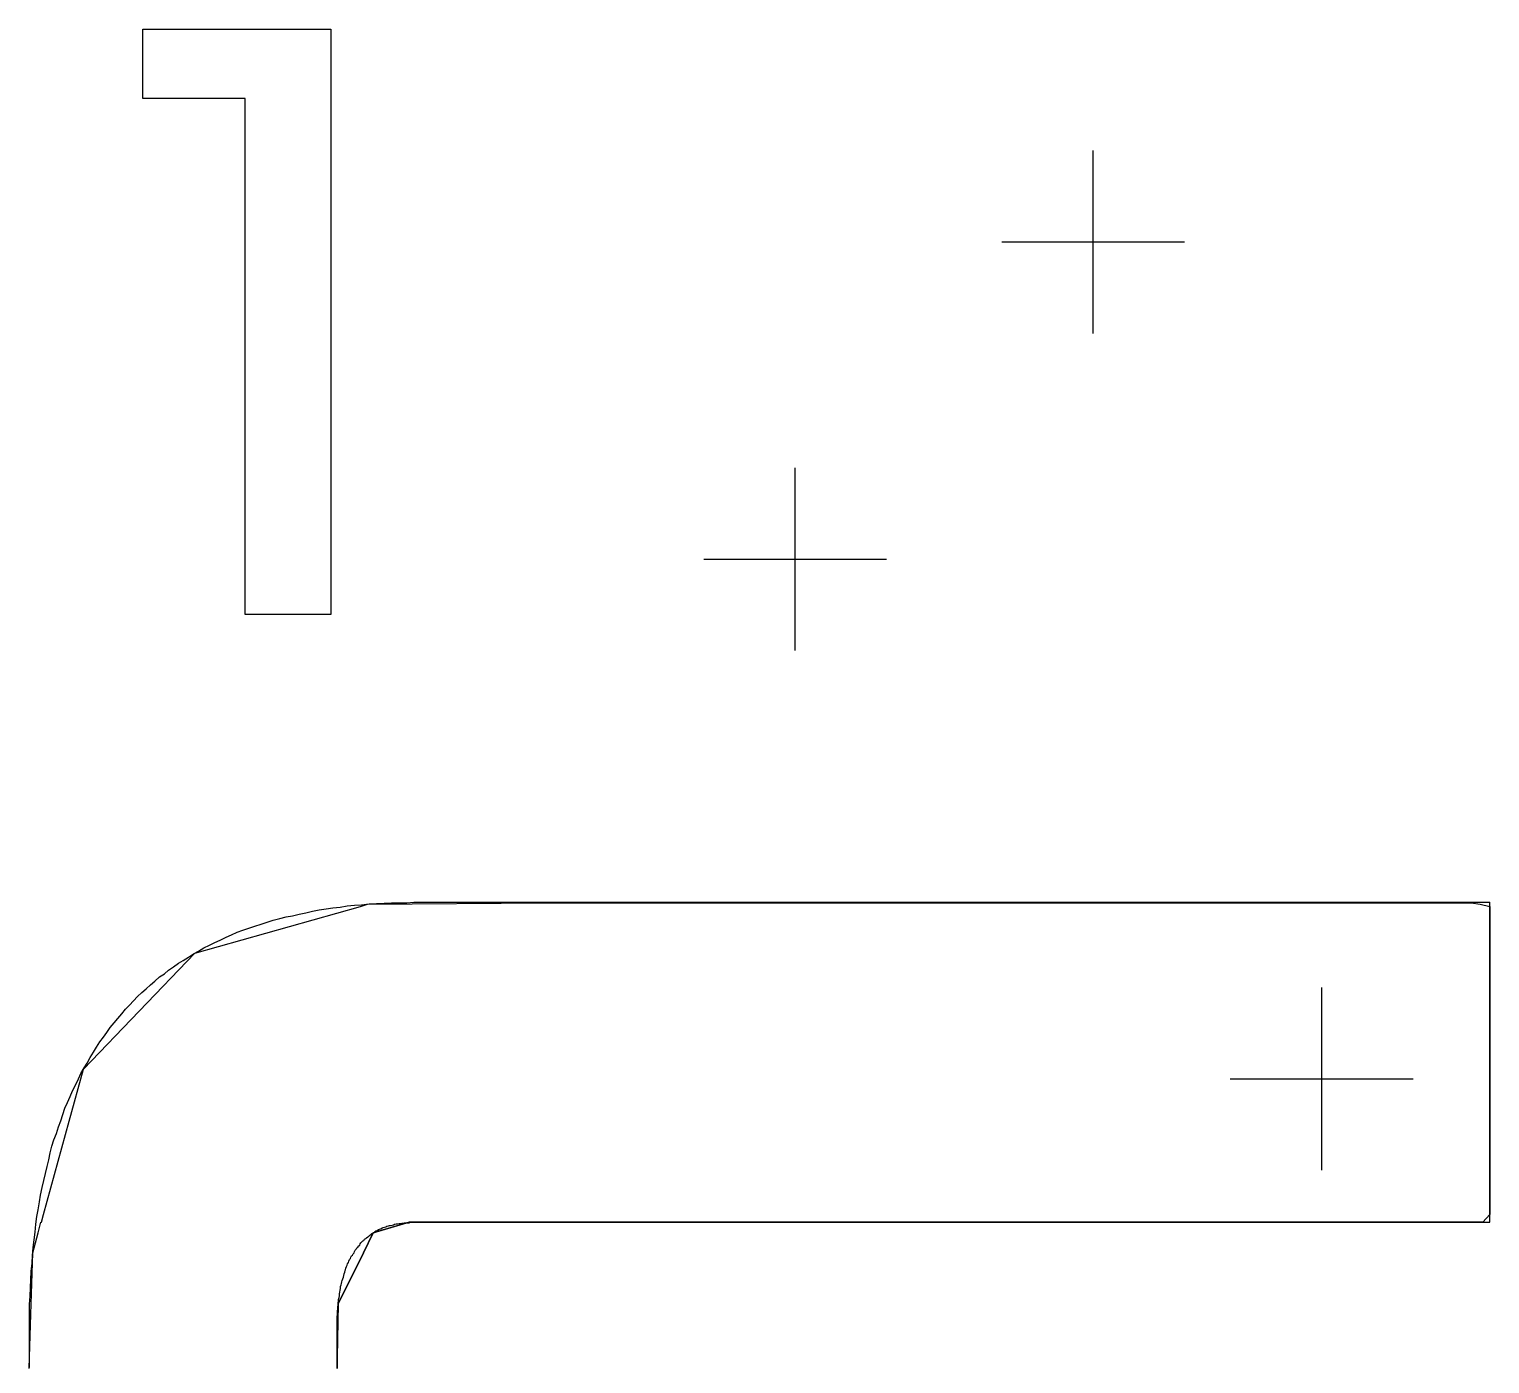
# Model space of a CAD drawing. Extents: x -69.4 to 29.6, y -21.9 to 37.7.
# Drawn here: x -39.63 to -36.033, y 20.773 to 24.059 of the extents above; entities that cross this region are included whole.
import ezdxf

# ---------------------------------------------------------------- set-up
doc = ezdxf.new("R2010")
doc.units = 0
doc.layers.add('gg1', color=1, linetype='CONTINUOUS')
doc.layers.add('gto', color=5, linetype='CONTINUOUS')

msp = doc.modelspace()

# ---------------------------------------------------------------- linework, layer by layer
at = {"layer": 'gg1', "color": 1}
for points in [[(-37.010074, 23.310047), (-37.010074, 23.760048)], [(-37.235074, 23.535047), (-36.785074, 23.535047)], [(-37.744075, 22.529045), (-37.744075, 22.979046)], [(-37.969076, 22.754046), (-37.519075, 22.754046)], [(-36.447073, 21.249042), (-36.447073, 21.699043)], [(-36.672073, 21.474043), (-36.222072, 21.474043)]]:
    msp.add_lwpolyline(points, dxfattribs=at)
at = {"layer": 'gto', "color": 5}
for points in [[(-38.887078, 22.618045), (-39.098078, 22.618045), (-39.098078, 23.888048), (-39.350079, 23.888048), (-39.350079, 24.059048), (-38.887078, 24.059048), (-38.887078, 22.618045)], [(-39.630079, 20.761042), (-39.629079, 20.789042), (-39.625079, 20.920042), (-39.621079, 21.046042), (-39.608079, 21.095042), (-39.601079, 21.121042), (-39.600079, 21.121042), (-39.595079, 21.140042), (-39.532079, 21.370043), (-39.496079, 21.498043), (-39.222078, 21.784044), (-38.814078, 21.899044), (-38.797078, 21.904044), (-38.358077, 21.908044), (-36.079072, 21.908044), (-36.057072, 21.904044)], [(-38.872078, 20.772042), (-38.872078, 20.782042), (-38.872078, 20.789042), (-38.872078, 20.798042), (-38.872078, 20.806042), (-38.872078, 20.813042), (-38.872078, 20.820042), (-38.872078, 20.826042), (-38.872078, 20.832042), (-38.872078, 20.837042), (-38.872078, 20.842042), (-38.872078, 20.846042), (-38.872078, 20.850042), (-38.872078, 20.853042), (-38.872078, 20.855042), (-38.872078, 20.857042), (-38.872078, 20.858042), (-38.872078, 20.858042), (-38.872078, 20.862042), (-38.872078, 20.868042), (-38.872078, 20.873042), (-38.872078, 20.878042), (-38.872078, 20.884042), (-38.872078, 20.889042), (-38.871078, 20.894042), (-38.871078, 20.898042), (-38.871078, 20.903042), (-38.870078, 20.908042), (-38.870078, 20.913042), (-38.869078, 20.918042), (-38.869078, 20.923042), (-38.868078, 20.927042), (-38.868078, 20.931042), (-38.867078, 20.936042), (-38.866078, 20.940042), (-38.866078, 20.945042), (-38.865078, 20.949042), (-38.864078, 20.954042), (-38.863078, 20.958042), (-38.863078, 20.963042), (-38.862078, 20.967042), (-38.861078, 20.970042), (-38.860078, 20.974042), (-38.859078, 20.978042), (-38.858078, 20.982042), (-38.856078, 20.986042), (-38.855078, 20.990042), (-38.854078, 20.994042), (-38.853078, 20.998042), (-38.852078, 21.002042), (-38.851078, 21.004042), (-38.850078, 21.008042), (-38.849078, 21.012042), (-38.847078, 21.015042), (-38.846078, 21.019042), (-38.844078, 21.022042), (-38.843078, 21.025042), (-38.841078, 21.029042), (-38.839078, 21.032042), (-38.838078, 21.035042), (-38.836078, 21.038042), (-38.834078, 21.040042), (-38.832078, 21.043042), (-38.830078, 21.046042), (-38.829078, 21.049042), (-38.827078, 21.052042), (-38.825078, 21.055042), (-38.823078, 21.058042), (-38.821078, 21.060042), (-38.818078, 21.063042), (-38.816078, 21.065042), (-38.815078, 21.068042), (-38.813078, 21.070042), (-38.811078, 21.073042), (-38.808078, 21.075042), (-38.806078, 21.076042), (-38.804078, 21.079042), (-38.801078, 21.081042), (-38.799078, 21.083042), (-38.796078, 21.085042), (-38.794078, 21.087042), (-38.791078, 21.089042), (-38.789078, 21.091042), (-38.786078, 21.093042), (-38.783078, 21.095042), (-38.780078, 21.096042), (-38.779078, 21.098042), (-38.776078, 21.100042), (-38.773078, 21.101042), (-38.770078, 21.103042), (-38.767078, 21.104042), (-38.764078, 21.105042), (-38.761078, 21.107042), (-38.758078, 21.108042), (-38.755078, 21.109042), (-38.752078, 21.110042), (-38.749077, 21.111042), (-38.745077, 21.112042), (-38.743077, 21.113042), (-38.740077, 21.113042), (-38.736077, 21.114042), (-38.733077, 21.115042), (-38.730077, 21.116042), (-38.726077, 21.117042), (-38.723077, 21.117042), (-38.719077, 21.118042), (-38.716077, 21.118042), (-38.712077, 21.119042), (-38.708077, 21.119042), (-38.706077, 21.120042), (-38.702077, 21.120042), (-38.698077, 21.120042), (-38.694077, 21.120042), (-38.690077, 21.121042), (-38.686077, 21.121042), (-38.683077, 21.121042), (-38.682077, 21.121042), (-38.679077, 21.121042), (-38.675077, 21.121042), (-38.670077, 21.121042), (-38.662077, 21.121042), (-38.654077, 21.121042), (-38.643077, 21.121042), (-38.632077, 21.121042), (-38.619077, 21.121042), (-38.604077, 21.121042), (-38.589077, 21.121042), (-38.571077, 21.121042), (-38.554077, 21.121042), (-38.534077, 21.121042), (-38.514077, 21.121042), (-38.491077, 21.121042), (-38.469077, 21.121042), (-38.445077, 21.121042), (-38.419077, 21.121042), (-38.394077, 21.121042), (-38.367077, 21.121042), (-38.339077, 21.121042), (-38.309077, 21.121042), (-38.280077, 21.121042), (-38.249076, 21.121042), (-38.218076, 21.121042), (-38.186076, 21.121042), (-38.153076, 21.121042), (-38.120076, 21.121042), (-38.085076, 21.121042), (-38.050076, 21.121042), (-38.015076, 21.121042), (-37.979076, 21.121042), (-37.942076, 21.121042), (-37.905076, 21.121042), (-37.867076, 21.121042), (-37.829076, 21.121042), (-37.790076, 21.121042), (-37.751076, 21.121042), (-37.712075, 21.121042), (-37.673075, 21.121042), (-37.633075, 21.121042), (-37.593075, 21.121042), (-37.552075, 21.121042), (-37.512075, 21.121042), (-37.472075, 21.121042), (-37.432075, 21.121042), (-37.391075, 21.121042), (-37.350075, 21.121042), (-37.309075, 21.121042), (-37.268075, 21.121042), (-37.228074, 21.121042), (-37.187074, 21.121042), (-37.147074, 21.121042), (-37.108074, 21.121042), (-37.068074, 21.121042), (-37.028074, 21.121042), (-36.988074, 21.121042), (-36.949074, 21.121042), (-36.910074, 21.121042), (-36.872074, 21.121042), (-36.834074, 21.121042), (-36.796074, 21.121042), (-36.759074, 21.121042), (-36.723073, 21.121042), (-36.687073, 21.121042), (-36.652073, 21.121042), (-36.617073, 21.121042), (-36.583073, 21.121042), (-36.550073, 21.121042), (-36.517073, 21.121042), (-36.485073, 21.121042), (-36.454073, 21.121042), (-36.423073, 21.121042), (-36.394073, 21.121042), (-36.366073, 21.121042), (-36.338073, 21.121042), (-36.312073, 21.121042), (-36.286073, 21.121042), (-36.261073, 21.121042), (-36.238072, 21.121042), (-36.215072, 21.121042), (-36.194072, 21.121042), (-36.173072, 21.121042), (-36.155072, 21.121042), (-36.137072, 21.121042), (-36.121072, 21.121042), (-36.105072, 21.121042), (-36.092072, 21.121042), (-36.079072, 21.121042), (-36.068072, 21.121042), (-36.058072, 21.121042), (-36.051072, 21.121042), (-36.044072, 21.121042), (-36.039072, 21.121042), (-36.035072, 21.121042), (-36.033072, 21.121042), (-36.033072, 21.122042), (-36.033072, 21.123042), (-36.033072, 21.125042), (-36.033072, 21.128042), (-36.033072, 21.130042), (-36.033072, 21.134042), (-36.033072, 21.137042), (-36.033072, 21.141042), (-36.033072, 21.146042), (-36.033072, 21.150042), (-36.033072, 21.155042), (-36.033072, 21.161042), (-36.033072, 21.167042), (-36.033072, 21.173042), (-36.033072, 21.180042), (-36.033072, 21.186042), (-36.033072, 21.193042), (-36.033072, 21.201042), (-36.033072, 21.209042), (-36.033072, 21.217042), (-36.033072, 21.225042), (-36.033072, 21.234042), (-36.033072, 21.243042), (-36.033072, 21.253043), (-36.033072, 21.261043), (-36.033072, 21.271043), (-36.033072, 21.281043), (-36.033072, 21.292043), (-36.033072, 21.301043), (-36.033072, 21.312043), (-36.033072, 21.323043), (-36.033072, 21.333043), (-36.033072, 21.344043), (-36.033072, 21.355043), (-36.033072, 21.366043), (-36.033072, 21.378043), (-36.033072, 21.389043), (-36.033072, 21.401043), (-36.033072, 21.412043), (-36.033072, 21.424043), (-36.033072, 21.437043), (-36.033072, 21.448043), (-36.033072, 21.460043), (-36.033072, 21.472043), (-36.033072, 21.484043), (-36.033072, 21.496043), (-36.033072, 21.509043), (-36.033072, 21.520043), (-36.033072, 21.532043), (-36.033072, 21.545043), (-36.033072, 21.556043), (-36.033072, 21.568043), (-36.033072, 21.581043), (-36.033072, 21.592043), (-36.033072, 21.604043), (-36.033072, 21.616043), (-36.033072, 21.627043), (-36.033072, 21.639043), (-36.033072, 21.651043), (-36.033072, 21.662043), (-36.033072, 21.673043), (-36.033072, 21.685043), (-36.033072, 21.695043), (-36.033072, 21.706043), (-36.033072, 21.717043), (-36.033072, 21.728043), (-36.033072, 21.737043), (-36.033072, 21.747043), (-36.033072, 21.758044), (-36.033072, 21.766044), (-36.033072, 21.776044), (-36.033072, 21.786044), (-36.033072, 21.795044), (-36.033072, 21.803044), (-36.033072, 21.811044), (-36.033072, 21.820044), (-36.033072, 21.828044), (-36.033072, 21.835044), (-36.033072, 21.842044), (-36.033072, 21.849044), (-36.033072, 21.856044), (-36.033072, 21.862044), (-36.033072, 21.868044), (-36.033072, 21.874044), (-36.033072, 21.878044), (-36.033072, 21.883044), (-36.033072, 21.888044), (-36.033072, 21.892044), (-36.033072, 21.895044), (-36.033072, 21.899044), (-36.033072, 21.901044), (-36.033072, 21.904044), (-36.033072, 21.906044), (-36.033072, 21.907044), (-36.033072, 21.908044), (-36.033072, 21.909044)], [(-38.797078, 21.904044), (-38.358077, 21.908044)], [(-38.793078, 21.905044), (-38.775078, 21.906044)], [(-38.775078, 21.906044), (-38.756078, 21.907044)], [(-38.756078, 21.907044), (-38.738077, 21.908044)], [(-38.738077, 21.908044), (-38.719077, 21.908044)], [(-38.719077, 21.908044), (-38.700077, 21.908044)], [(-38.700077, 21.908044), (-38.683077, 21.909044)], [(-38.683077, 21.909044), (-38.682077, 21.909044)], [(-38.682077, 21.909044), (-38.679077, 21.909044)], [(-38.679077, 21.909044), (-38.674077, 21.909044)], [(-38.674077, 21.909044), (-38.670077, 21.909044)], [(-38.670077, 21.909044), (-38.662077, 21.909044)], [(-38.662077, 21.909044), (-38.653077, 21.909044)], [(-38.653077, 21.909044), (-38.642077, 21.909044)], [(-38.642077, 21.909044), (-38.631077, 21.909044)], [(-38.631077, 21.909044), (-38.618077, 21.909044)], [(-38.618077, 21.909044), (-38.603077, 21.909044)], [(-38.603077, 21.909044), (-38.588077, 21.909044)], [(-38.588077, 21.909044), (-38.570077, 21.909044)], [(-38.570077, 21.909044), (-38.553077, 21.909044)], [(-38.553077, 21.909044), (-38.533077, 21.909044)], [(-38.533077, 21.909044), (-38.512077, 21.909044)], [(-38.512077, 21.909044), (-38.490077, 21.909044)], [(-38.490077, 21.909044), (-38.467077, 21.909044)], [(-38.467077, 21.909044), (-38.444077, 21.909044)], [(-38.444077, 21.909044), (-38.418077, 21.909044)], [(-38.418077, 21.909044), (-38.392077, 21.909044)], [(-38.392077, 21.909044), (-38.365077, 21.909044)], [(-38.365077, 21.909044), (-38.337077, 21.909044)], [(-38.337077, 21.909044), (-38.308077, 21.909044)], [(-38.308077, 21.909044), (-38.278077, 21.909044)], [(-38.278077, 21.909044), (-38.248076, 21.909044)], [(-38.248076, 21.909044), (-38.216076, 21.909044)], [(-38.216076, 21.909044), (-38.184076, 21.909044)], [(-38.184076, 21.909044), (-38.151076, 21.909044)], [(-38.151076, 21.909044), (-38.118076, 21.909044)], [(-38.118076, 21.909044), (-38.083076, 21.909044)], [(-38.083076, 21.909044), (-38.048076, 21.909044)], [(-38.048076, 21.909044), (-38.013076, 21.909044)], [(-38.013076, 21.909044), (-37.977076, 21.909044)], [(-37.977076, 21.909044), (-37.940076, 21.909044)], [(-37.940076, 21.909044), (-37.903076, 21.909044)], [(-37.903076, 21.909044), (-37.865076, 21.909044)], [(-37.865076, 21.909044), (-37.827076, 21.909044)], [(-37.827076, 21.909044), (-37.788076, 21.909044)], [(-37.788076, 21.909044), (-37.749075, 21.909044)], [(-37.749075, 21.909044), (-37.710075, 21.909044)], [(-37.710075, 21.909044), (-37.670075, 21.909044)], [(-37.670075, 21.909044), (-37.630075, 21.909044)], [(-37.630075, 21.909044), (-37.590075, 21.909044)], [(-37.590075, 21.909044), (-37.550075, 21.909044)], [(-37.550075, 21.909044), (-37.510075, 21.909044)], [(-37.510075, 21.909044), (-37.470075, 21.909044)], [(-37.470075, 21.909044), (-37.429075, 21.909044)], [(-37.429075, 21.909044), (-37.388075, 21.909044)], [(-37.388075, 21.909044), (-37.348075, 21.909044)], [(-37.348075, 21.909044), (-37.307075, 21.909044)], [(-37.307075, 21.909044), (-37.266075, 21.909044)], [(-37.266075, 21.909044), (-37.225074, 21.909044)], [(-37.225074, 21.909044), (-37.185074, 21.909044)], [(-37.185074, 21.909044), (-37.145074, 21.909044)], [(-37.145074, 21.909044), (-37.105074, 21.909044)], [(-37.105074, 21.909044), (-37.065074, 21.909044)], [(-37.065074, 21.909044), (-37.026074, 21.909044)], [(-37.026074, 21.909044), (-36.986074, 21.909044)], [(-36.986074, 21.909044), (-36.947074, 21.909044)], [(-36.947074, 21.909044), (-36.908074, 21.909044)], [(-36.908074, 21.909044), (-36.870074, 21.909044)], [(-36.870074, 21.909044), (-36.832074, 21.909044)], [(-36.832074, 21.909044), (-36.794074, 21.909044)], [(-36.794074, 21.909044), (-36.757074, 21.909044)], [(-36.757074, 21.909044), (-36.721073, 21.909044)], [(-36.721073, 21.909044), (-36.685073, 21.909044)], [(-36.685073, 21.909044), (-36.650073, 21.909044)], [(-36.650073, 21.909044), (-36.615073, 21.909044)], [(-36.615073, 21.909044), (-36.581073, 21.909044)], [(-36.581073, 21.909044), (-36.548073, 21.909044)], [(-36.548073, 21.909044), (-36.515073, 21.909044)], [(-36.515073, 21.909044), (-36.484073, 21.909044)], [(-36.484073, 21.909044), (-36.453073, 21.909044)], [(-36.453073, 21.909044), (-36.422073, 21.909044)], [(-36.422073, 21.909044), (-36.392073, 21.909044)], [(-36.392073, 21.909044), (-36.364073, 21.909044)], [(-36.364073, 21.909044), (-36.337073, 21.909044)], [(-36.337073, 21.909044), (-36.311073, 21.909044)], [(-36.311073, 21.909044), (-36.284073, 21.909044)], [(-36.284073, 21.909044), (-36.260073, 21.909044)], [(-36.260073, 21.909044), (-36.237072, 21.909044)], [(-36.237072, 21.909044), (-36.214072, 21.909044)], [(-36.214072, 21.909044), (-36.193072, 21.909044)], [(-36.193072, 21.909044), (-36.172072, 21.909044)], [(-36.172072, 21.909044), (-36.154072, 21.909044)], [(-36.154072, 21.909044), (-36.136072, 21.909044)], [(-36.136072, 21.909044), (-36.120072, 21.909044)], [(-36.120072, 21.909044), (-36.104072, 21.909044)], [(-36.104072, 21.909044), (-36.091072, 21.909044)], [(-36.091072, 21.909044), (-36.079072, 21.909044)], [(-36.079072, 21.909044), (-36.067072, 21.909044)], [(-36.079072, 21.908044), (-36.057072, 21.904044)], [(-36.067072, 21.909044), (-36.057072, 21.909044)], [(-36.057072, 21.909044), (-36.050072, 21.909044)], [(-36.050072, 21.909044), (-36.043072, 21.909044)], [(-36.043072, 21.909044), (-36.038072, 21.909044)], [(-36.038072, 21.909044), (-36.035072, 21.909044)], [(-36.035072, 21.909044), (-36.033072, 21.909044)], [(-39.222078, 21.784044), (-38.814078, 21.899044)], [(-39.013078, 21.869044), (-38.997078, 21.873044)], [(-38.997078, 21.873044), (-38.982078, 21.876044)], [(-38.982078, 21.876044), (-38.965078, 21.880044)], [(-38.965078, 21.880044), (-38.949078, 21.883044)], [(-38.949078, 21.883044), (-38.932078, 21.887044)], [(-38.932078, 21.887044), (-38.916078, 21.890044)], [(-38.916078, 21.890044), (-38.899078, 21.893044)], [(-38.899078, 21.893044), (-38.882078, 21.895044)], [(-38.882078, 21.895044), (-38.864078, 21.897044)], [(-36.057072, 21.904044), (-36.033072, 21.899044), (-36.033072, 21.784044), (-36.033072, 21.498043), (-36.033072, 21.370043), (-36.033072, 21.140042), (-36.050072, 21.121042), (-38.595077, 21.121042), (-38.694077, 21.121042), (-38.783078, 21.095042), (-38.807078, 21.046042), (-38.869078, 20.920042), (-38.872078, 20.789042), (-38.872078, 20.761042)], [(-38.864078, 21.897044), (-38.847078, 21.900044)], [(-38.847078, 21.900044), (-38.829078, 21.902044)], [(-38.829078, 21.902044), (-38.812078, 21.903044)], [(-38.814078, 21.899044), (-38.797078, 21.904044)], [(-38.812078, 21.903044), (-38.793078, 21.905044)], [(-36.057072, 21.904044), (-36.033072, 21.899044)], [(-36.033072, 21.784044), (-36.033072, 21.899044)], [(-39.132078, 21.829044), (-39.118078, 21.835044)], [(-39.118078, 21.835044), (-39.104078, 21.840044)], [(-39.104078, 21.840044), (-39.089078, 21.845044)], [(-39.089078, 21.845044), (-39.074078, 21.850044)], [(-39.074078, 21.850044), (-39.059078, 21.855044)], [(-39.059078, 21.855044), (-39.044078, 21.860044)], [(-39.044078, 21.860044), (-39.029078, 21.865044)], [(-39.029078, 21.865044), (-39.013078, 21.869044)], [(-39.200078, 21.797044), (-39.186078, 21.803044)], [(-39.186078, 21.803044), (-39.173078, 21.810044)], [(-39.173078, 21.810044), (-39.160078, 21.816044)], [(-39.160078, 21.816044), (-39.145078, 21.823044)], [(-39.145078, 21.823044), (-39.132078, 21.829044)], [(-39.496079, 21.498043), (-39.222078, 21.784044)], [(-39.262079, 21.759044), (-39.251079, 21.766044)], [(-39.251079, 21.766044), (-39.238078, 21.774044)], [(-39.238078, 21.774044), (-39.225078, 21.782044)], [(-39.225078, 21.782044), (-39.213078, 21.789044)], [(-39.213078, 21.789044), (-39.200078, 21.797044)], [(-36.033072, 21.498043), (-36.033072, 21.784044)], [(-39.309079, 21.725043), (-39.297079, 21.733043)], [(-39.297079, 21.733043), (-39.287079, 21.742043)], [(-39.287079, 21.742043), (-39.275079, 21.750044)], [(-39.275079, 21.750044), (-39.262079, 21.759044)], [(-39.353079, 21.687043), (-39.342079, 21.696043)], [(-39.342079, 21.696043), (-39.331079, 21.706043)], [(-39.331079, 21.706043), (-39.321079, 21.715043)], [(-39.321079, 21.715043), (-39.309079, 21.725043)], [(-39.393079, 21.646043), (-39.383079, 21.656043)], [(-39.383079, 21.656043), (-39.373079, 21.666043)], [(-39.373079, 21.666043), (-39.363079, 21.677043)], [(-39.363079, 21.677043), (-39.353079, 21.687043)], [(-39.421079, 21.612043), (-39.412079, 21.623043)], [(-39.412079, 21.623043), (-39.402079, 21.634043)], [(-39.402079, 21.634043), (-39.393079, 21.646043)], [(-39.447079, 21.577043), (-39.439079, 21.588043)], [(-39.439079, 21.588043), (-39.431079, 21.601043)], [(-39.431079, 21.601043), (-39.421079, 21.612043)], [(-39.472079, 21.540043), (-39.464079, 21.552043)], [(-39.464079, 21.552043), (-39.456079, 21.565043)], [(-39.456079, 21.565043), (-39.447079, 21.577043)], [(-39.495079, 21.501043), (-39.487079, 21.513043)], [(-39.487079, 21.513043), (-39.480079, 21.527043)], [(-39.480079, 21.527043), (-39.472079, 21.540043)], [(-39.532079, 21.370043), (-39.496079, 21.498043)], [(-39.509079, 21.474043), (-39.503079, 21.487043)], [(-39.503079, 21.487043), (-39.495079, 21.501043)], [(-36.033072, 21.370043), (-36.033072, 21.498043)], [(-39.529079, 21.431043), (-39.523079, 21.445043)], [(-39.523079, 21.445043), (-39.516079, 21.459043)], [(-39.516079, 21.459043), (-39.509079, 21.474043)], [(-39.542079, 21.402043), (-39.536079, 21.416043)], [(-39.536079, 21.416043), (-39.529079, 21.431043)], [(-39.595079, 21.140042), (-39.532079, 21.370043)], [(-39.558079, 21.356043), (-39.552079, 21.371043)], [(-39.552079, 21.371043), (-39.547079, 21.386043)], [(-39.547079, 21.386043), (-39.542079, 21.402043)], [(-36.033072, 21.140042), (-36.033072, 21.370043)], [(-39.569079, 21.324043), (-39.563079, 21.340043)], [(-39.563079, 21.340043), (-39.558079, 21.356043)], [(-39.578079, 21.292043), (-39.574079, 21.308043)], [(-39.574079, 21.308043), (-39.569079, 21.324043)], [(-39.586079, 21.258043), (-39.582079, 21.275043)], [(-39.582079, 21.275043), (-39.578079, 21.292043)], [(-39.598079, 21.207042), (-39.594079, 21.224042)], [(-39.594079, 21.224042), (-39.590079, 21.241042)], [(-39.590079, 21.241042), (-39.586079, 21.258043)], [(-39.605079, 21.171042), (-39.602079, 21.188042)], [(-39.602079, 21.188042), (-39.598079, 21.207042)], [(-39.611079, 21.135042), (-39.608079, 21.152042)], [(-39.608079, 21.152042), (-39.605079, 21.171042)], [(-39.615079, 21.097042), (-39.614079, 21.116042)], [(-39.614079, 21.116042), (-39.611079, 21.135042)], [(-39.608079, 21.095042), (-39.601079, 21.121042)], [(-39.601079, 21.121042), (-39.600079, 21.121042)], [(-39.600079, 21.121042), (-39.595079, 21.140042)], [(-38.783078, 21.095042), (-38.694077, 21.121042)], [(-38.694077, 21.121042), (-38.595077, 21.121042)], [(-36.050072, 21.121042), (-36.033072, 21.140042)], [(-39.621079, 21.046042), (-39.608079, 21.095042)], [(-39.618079, 21.078042), (-39.615079, 21.097042)], [(-38.807078, 21.046042), (-38.783078, 21.095042)], [(-39.625079, 20.920042), (-39.621079, 21.046042)], [(-39.622079, 21.039042), (-39.620079, 21.059042)], [(-39.620079, 21.059042), (-39.618079, 21.078042)], [(-38.869078, 20.920042), (-38.807078, 21.046042)], [(-39.625079, 21.000042), (-39.623079, 21.020042)], [(-39.623079, 21.020042), (-39.622079, 21.039042)], [(-39.627079, 20.960042), (-39.626079, 20.980042)], [(-39.626079, 20.980042), (-39.625079, 21.000042)], [(-39.629079, 20.919042), (-39.628079, 20.939042)], [(-39.628079, 20.939042), (-39.627079, 20.960042)], [(-39.629079, 20.789042), (-39.625079, 20.920042)], [(-39.629079, 20.897042), (-39.629079, 20.919042)], [(-38.872078, 20.789042), (-38.869078, 20.920042)], [(-39.629079, 20.876042), (-39.629079, 20.897042)], [(-39.629079, 20.858042), (-39.629079, 20.876042)], [(-39.629079, 20.858042), (-39.629079, 20.858042)], [(-39.629079, 20.857042), (-39.629079, 20.858042)], [(-39.629079, 20.856042), (-39.629079, 20.857042)], [(-39.629079, 20.853042), (-39.629079, 20.856042)], [(-39.629079, 20.850042), (-39.629079, 20.853042)], [(-39.629079, 20.847042), (-39.629079, 20.850042)], [(-39.629079, 20.842042), (-39.629079, 20.847042)], [(-39.629079, 20.838042), (-39.629079, 20.842042)], [(-39.629079, 20.832042), (-39.629079, 20.838042)], [(-39.629079, 20.826042), (-39.629079, 20.832042)], [(-39.629079, 20.821042), (-39.629079, 20.826042)], [(-39.629079, 20.814042), (-39.629079, 20.821042)], [(-39.629079, 20.806042), (-39.629079, 20.814042)], [(-39.629079, 20.798042), (-39.629079, 20.806042)], [(-39.629079, 20.790042), (-39.629079, 20.798042)], [(-39.630079, 20.761042), (-39.629079, 20.789042)], [(-39.629079, 20.782042), (-39.629079, 20.790042)], [(-39.629079, 20.773042), (-39.629079, 20.782042)], [(-39.629079, 20.763042), (-39.629079, 20.773042)], [(-38.872078, 20.761042), (-38.872078, 20.789042)]]:
    msp.add_lwpolyline(points, dxfattribs=at)

doc.saveas('drawing.dxf')
